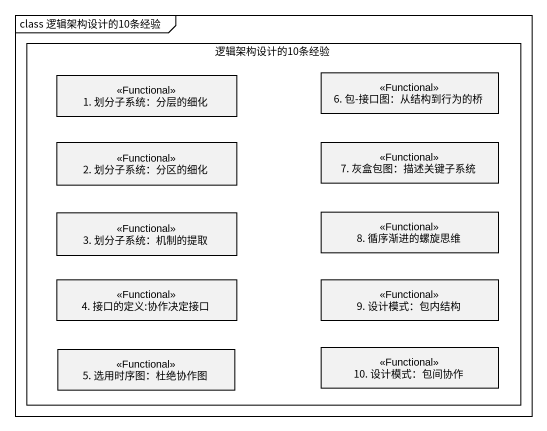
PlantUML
@startuml
mainframe class 逻辑架构设计的10条经验
hide circle
hide empty members
rectangle 逻辑架构设计的10条经验 #FFFFFF {
  class "1. 划分子系统：分层的细化" as r1_划分子系统_分层的细化 <<Functional>>
  class "6. 包-接口图：从结构到行为的桥" as r6_包_接口图_从结构到行为的桥 <<Functional>>
  class "2. 划分子系统：分区的细化" as r2_划分子系统_分区的细化 <<Functional>>
  class "7. 灰盒包图：描述关键子系统" as r7_灰盒包图_描述关键子系统 <<Functional>>
  class "3. 划分子系统：机制的提取" as r3_划分子系统_机制的提取 <<Functional>>
  class "8. 循序渐进的螺旋思维" as r8_循序渐进的螺旋思维 <<Functional>>
  class "4. 接口的定义:协作决定接口" as r4_接口的定义_协作决定接口 <<Functional>>
  class "9. 设计模式：包内结构" as r9_设计模式_包内结构 <<Functional>>
  class "10. 设计模式：包间协作" as r10_设计模式_包间协作 <<Functional>>
  class "5. 选用时序图：杜绝协作图" as r5_选用时序图_杜绝协作图 <<Functional>>
}
@enduml
